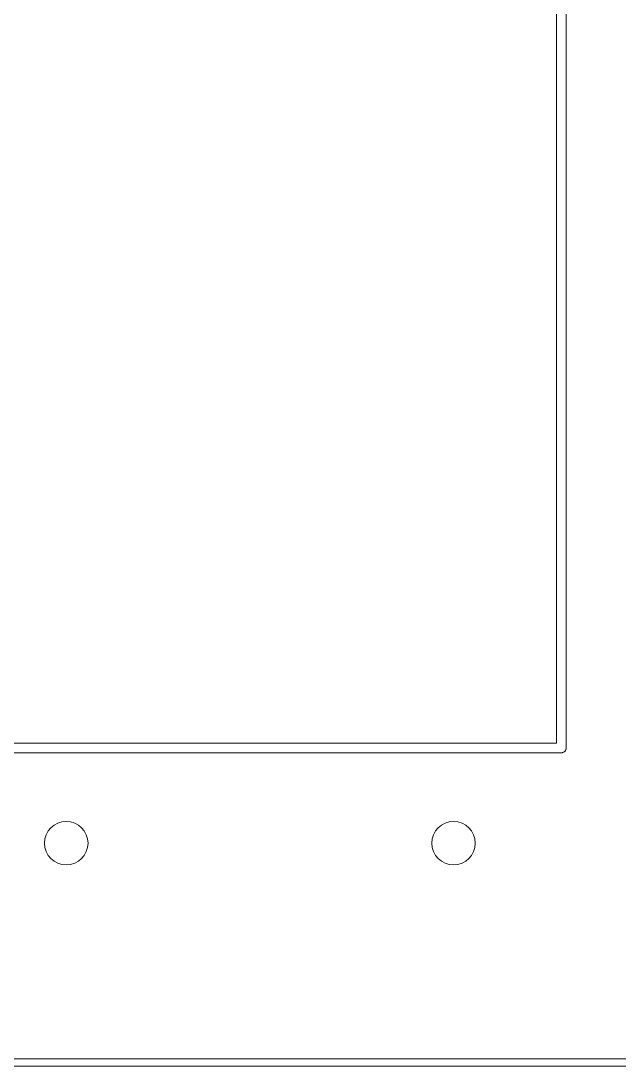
# Model space of a CAD drawing. Extents: x 77.7 to 126.3, y -111.6 to -68.4.
# Drawn here: x 101.61 to 113.97, y -111.58 to -90 of the extents above; entities that cross this region are included whole.
import ezdxf

# ---------------------------------------------------------------- set-up
doc = ezdxf.new("R2010")
doc.units = 0
doc.header["$MEASUREMENT"] = 0
doc.layers.add('BLACK', color=7, linetype='CONTINUOUS', lineweight=5, true_color=0xffffff)
doc.layers.add('CYAN3', color=131, linetype='CONTINUOUS', lineweight=5, true_color=0x7fffff)

msp = doc.modelspace()

# ---------------------------------------------------------------- linework, layer by layer
at = {"layer": 'BLACK', "linetype": 'CONTINUOUS'}
for p, q in [((112.675, -104.907), (112.675, -79.107)), ((112.875, -78.998), (112.875, -105.015)), ((83.875, -104.907), (112.675, -104.907)), ((112.857, -105.064), (112.852, -105.072)), ((112.863, -105.057), (112.857, -105.064)), ((112.866, -105.049), (112.863, -105.057)), ((112.87, -105.041), (112.866, -105.049)), ((112.872, -105.033), (112.87, -105.041)), ((112.875, -105.024), (112.872, -105.033)), ((112.875, -105.015), (112.875, -105.015)), ((112.875, -105.015), (112.875, -105.024)), ((112.783, -105.107), (83.766, -105.107)), ((112.792, -105.107), (112.783, -105.107)), ((112.801, -105.104), (112.792, -105.107)), ((112.809, -105.102), (112.801, -105.104)), ((112.817, -105.098), (112.809, -105.102)), ((112.825, -105.095), (112.817, -105.098)), ((112.832, -105.089), (112.825, -105.095)), ((112.84, -105.084), (112.832, -105.089)), ((112.846, -105.078), (112.84, -105.084)), ((112.852, -105.072), (112.846, -105.078))]:
    msp.add_line(p, q, dxfattribs=at)
at = {"layer": 'BLACK'}
for centre in [(102.548, -106.973), (110.548, -106.973)]:
    msp.add_circle(centre, 0.45, dxfattribs=at)
at = {"layer": 'CYAN3', "linetype": 'CONTINUOUS'}
for p, q in [((82.753, -111.425), (121.247, -111.425)), ((121.257, -111.575), (82.743, -111.575))]:
    msp.add_line(p, q, dxfattribs=at)

doc.saveas('drawing.dxf')
